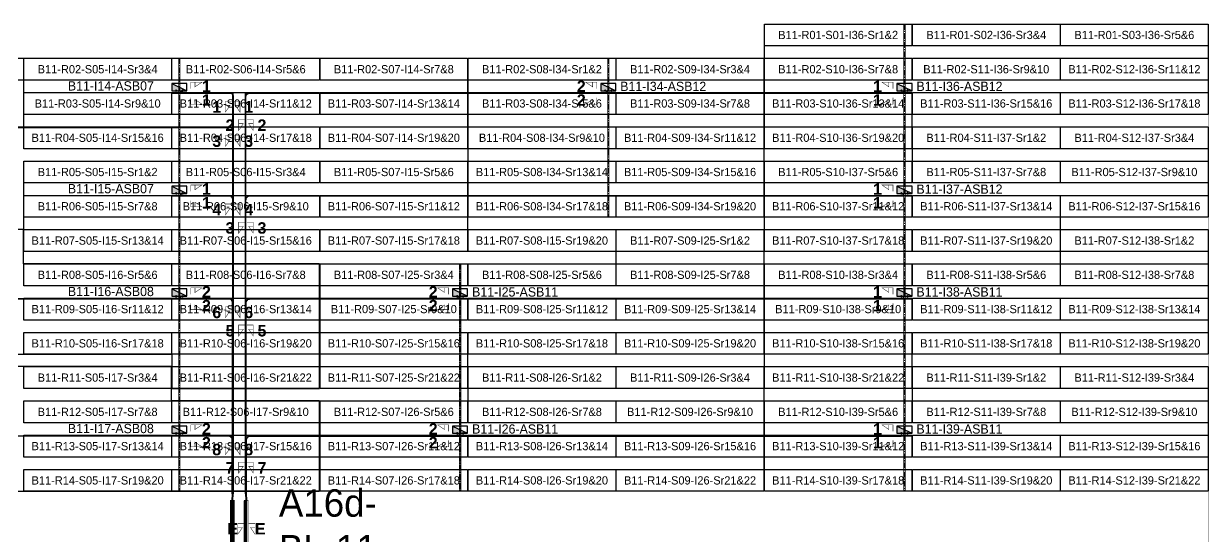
# Model space of a CAD drawing. Header units: metres. Extents: x 529352 to 529741, y 2674804 to 2675132.
# Drawn here: x 529481.8 to 529740.9, y 2675019.4 to 2675131.7 of the extents above; entities that cross this region are included whole.
import ezdxf
from ezdxf.enums import TextEntityAlignment as Align

# ---------------------------------------------------------------- set-up
doc = ezdxf.new("R2010")
doc.units = ezdxf.units.M
doc.linetypes.add('CENTER', pattern=[2, 1.25, -0.25, 0.25, -0.25])
for name, color, linetype in [('300mm Hume Pipe', 74, 'Continuous'), ('DC Trench BL-11', 40, 'Continuous'), ('E-Inverter Grouping', 2, 'Continuous'), ('Excavation', 7, 'Continuous'), ('Inverter Block-11', 7, 'Continuous'), ('LT Cable(AG) INV to LT Panel BL-11', 2, 'Continuous'), ('Messenger Wire Block-11 (Master Path)', 30, 'Continuous'), ('Messenger Wire Block-11 (MW Path)', 191, 'Continuous'), ('Messenger Wire Exc Link', 7, 'Continuous'), ('MMS Block Numbering', 7, 'Continuous'), ('MMS Table Block-11', 8, 'Continuous'), ('Plan Line - DC BL-11', 40, 'Continuous'), ('Section Marking BL-11', 2, 'Continuous'), ('Trench (AC)-BL08', 14, 'Continuous')]:
    doc.layers.add(name, color=color, linetype=linetype)
doc.layers.add('Boundary-12.5 MW Block', color=6, linetype='Continuous', lineweight=9)
doc.layers.add('PILE', color=1, linetype='Continuous', lineweight=15)
doc.styles.add('Adani Regular', font='Adani Regular.ttf')
doc.styles.add('BoldTextStyle', font='arialbd.ttf')
doc.styles.get("Standard").update_dxf_attribs({"font": 'Adani Regular.ttf'})

# ---------------------------------------------------------------- blocks, each defined once
blk = doc.blocks.new('MMS Table (32.292 x 4.788)')
at = {"color": 0}
blk.add_lwpolyline([(0, -0.002), (0, 4.786), (32.292, 4.786), (32.292, -0.002)], close=True, dxfattribs=at)
at = {"color": 7}
blk.add_attdef('ID1', text='', height=1.8, dxfattribs=at).set_placement((16.146, 2.392), align=Align.MIDDLE_CENTER)
blk = doc.blocks.new('Inverter Block')
h = blk.add_hatch(color=0)
h.dxf.hatch_style = 1
h.paths.add_polyline_path([(-1.46, 2.27), (-1.46, 0.85), (1.46, 0.85)])
at = {"color": 0}
blk.add_lwpolyline([(1.46, 2.27), (-1.46, 2.27), (-1.46, 0.85), (1.46, 0.85)], close=True, dxfattribs=at)
blk.add_lwpolyline([(-1.46, 2.27), (1.46, 0.85)], dxfattribs=at)
at = {"layer": 'PILE'}
for centre in [(-0.61, 0.85), (0.61, 0.85)]:
    blk.add_circle(centre, 0.156, dxfattribs=at)
at = {"color": 7}
blk.add_attdef('ID', (-1.46, 3.01), '', height=1.8, dxfattribs=at)

msp = doc.modelspace()

# ---------------------------------------------------------------- hatches: boundary and pattern name
at = {"layer": '300mm Hume Pipe'}
h = msp.add_hatch(dxfattribs=at)
h.set_pattern_fill('ANSI37', color=74, scale=0.1)
h.set_pattern_definition([(45, (-657.64056, 0), (-0.224506403027, 0.224506403027), []), (135, (-657.64056, 0), (-0.224506403027, -0.224506403027), [])])
edge = h.paths.add_edge_path()
edge.add_line((529527.14, 2675027.24), (529527.14, 2675005.03))
edge.add_arc((529528.04, 2675005.03), 0.9, 180, 270)
edge.add_line((529528.04, 2675004.13), (529534.3, 2675004.13))
edge.add_line((529534.3, 2675004.13), (529534.3, 2675004.43))
edge.add_line((529534.3, 2675004.43), (529528.34, 2675004.43))
edge.add_arc((529528.34, 2675005.33), 0.9, 180, 270, ccw=False)
edge.add_line((529527.44, 2675005.33), (529527.44, 2675027.24))
edge.add_line((529527.44, 2675027.24), (529527.14, 2675027.24))
h = msp.add_hatch(dxfattribs=at)
h.set_pattern_fill('ANSI37', color=74, scale=0.1)
h.set_pattern_definition([(45, (-657.25125, 0), (-0.224506403027, 0.224506403027), []), (135, (-657.25125, 0), (-0.224506403027, -0.224506403027), [])])
edge = h.paths.add_edge_path()
edge.add_line((529527.53, 2675027.24), (529527.53, 2675005.41))
edge.add_arc((529528.43, 2675005.41), 0.9, 180, 270)
edge.add_line((529528.43, 2675004.51), (529534.3, 2675004.51))
edge.add_line((529534.3, 2675004.51), (529534.3, 2675004.81))
edge.add_line((529534.3, 2675004.81), (529528.73, 2675004.81))
edge.add_arc((529528.73, 2675005.71), 0.9, 180, 270, ccw=False)
edge.add_line((529527.83, 2675005.71), (529527.83, 2675027.24))
edge.add_line((529527.83, 2675027.24), (529527.53, 2675027.24))
h = msp.add_hatch(dxfattribs=at)
h.set_pattern_fill('ANSI37', color=74, scale=0.1)
h.set_pattern_definition([(45, (0, 0), (-0.224506403027, 0.224506403027), []), (135, (0, 0), (-0.224506403027, -0.224506403027), [])])
edge = h.paths.add_edge_path()
edge.add_line((529530.44, 2675027.17), (529530.44, 2675015.04))
edge.add_arc((529531.34, 2675015.04), 0.9, 180, 228.3287)
edge.add_line((529530.75, 2675014.37), (529537.46, 2675008.39))
edge.add_arc((529536.86, 2675007.72), 0.9, 0, 48.3287, ccw=False)
edge.add_line((529537.76, 2675007.72), (529537.76, 2675005.7))
edge.add_line((529537.76, 2675005.7), (529537.46, 2675005.7))
edge.add_line((529537.46, 2675005.7), (529537.46, 2675007.61))
edge.add_arc((529536.56, 2675007.61), 0.9, 0, 48.3361)
edge.add_line((529537.16, 2675008.28), (529530.45, 2675014.26))
edge.add_arc((529531.04, 2675014.93), 0.9, 180, 228.3361, ccw=False)
edge.add_line((529530.14, 2675014.93), (529530.14, 2675027.22))
edge.add_line((529530.14, 2675027.22), (529530.44, 2675027.22))
edge.add_line((529530.44, 2675027.22), (529530.44, 2675027.17))

# ---------------------------------------------------------------- linework, layer by layer
at = {"layer": '300mm Hume Pipe', "color": 74}
for points in [[(529527.14, 2675027.24), (529527.14, 2675005.03, 0.414214), (529528.04, 2675004.13), (529534.3, 2675004.13), (529534.3, 2675004.43), (529528.34, 2675004.43, -0.414214), (529527.44, 2675005.33), (529527.44, 2675027.24)], [(529527.53, 2675027.24), (529527.53, 2675005.41, 0.414214), (529528.43, 2675004.51), (529534.3, 2675004.51), (529534.3, 2675004.81), (529528.73, 2675004.81, -0.414214), (529527.83, 2675005.71), (529527.83, 2675027.24)], [(529530.44, 2675027.17), (529530.44, 2675015.04, 0.214056), (529530.75, 2675014.37), (529537.46, 2675008.39, -0.214056), (529537.76, 2675007.72), (529537.76, 2675005.7), (529537.46, 2675005.7), (529537.46, 2675007.61, 0.21409), (529537.16, 2675008.28), (529530.45, 2675014.26, -0.21409), (529530.14, 2675014.93), (529530.14, 2675027.22), (529530.44, 2675027.22), (529530.44, 2675027.17)]]:
    msp.add_lwpolyline(points, format="xyb", close=True, dxfattribs=at)
at = {"layer": 'Boundary-12.5 MW Block', "const_width": 0.05}
msp.add_lwpolyline([(529352.29, 2675124.08), (529643.82, 2675124.08), (529643.82, 2675131.58), (529740.89, 2675131.58), (529740.89, 2674804.29), (529417.07, 2674804.29), (529417.07, 2674819.29), (529352.29, 2674819.29)], close=True, dxfattribs=at)
at = {"layer": 'DC Trench BL-11', "color": 40, "const_width": 0.15}
for points in [[(529674.62, 2675131.58), (529674.32, 2675131.58), (529674.32, 2675029.29), (529674.62, 2675029.29)], [(529516.04, 2675124.08), (529515.73, 2675124.08), (529515.73, 2675029.29), (529516.04, 2675029.29)], [(529609.83, 2675124.08), (529609.53, 2675124.08), (529609.53, 2675089.29), (529609.83, 2675089.29)], [(529577.44, 2675079.08), (529577.14, 2675079.08), (529577.14, 2675029.29), (529577.44, 2675029.29)]]:
    msp.add_lwpolyline(points, close=True, dxfattribs=at)
at = {"layer": 'E-Inverter Grouping', "color": 3}
for points in [[(529740.89, 2675131.58), (529740.89, 2675111.79), (529676.11, 2675111.79), (529676.11, 2675104.29), (529643.82, 2675104.29), (529643.82, 2675131.58)], [(529578.93, 2675104.29), (529481.86, 2675104.29), (529481.86, 2675119.29), (529449.46, 2675119.29), (529449.46, 2675124.08), (529578.93, 2675124.08)], [(529643.72, 2675089.29), (529579.03, 2675089.29), (529579.03, 2675124.08), (529643.72, 2675124.08)], [(529740.89, 2675109.08), (529740.89, 2675089.29), (529708.5, 2675089.29), (529708.5, 2675081.79), (529643.82, 2675081.79), (529643.82, 2675101.58), (529676.21, 2675101.58), (529676.21, 2675109.08)], [(529578.93, 2675086.58), (529611.32, 2675086.58), (529611.32, 2675081.79), (529481.86, 2675081.79), (529481.86, 2675101.58), (529578.93, 2675101.58)]]:
    msp.add_lwpolyline(points, close=True, dxfattribs=at)
at = {"layer": 'E-Inverter Grouping'}
for points in [[(529481.76, 2675079.08), (529481.76, 2675086.58), (529449.46, 2675086.58), (529449.46, 2675059.29), (529514.25, 2675059.29), (529514.25, 2675051.79), (529546.54, 2675051.79), (529546.54, 2675079.08)], [(529611.42, 2675079.08), (529611.42, 2675086.58), (529643.72, 2675086.58), (529643.72, 2675059.29), (529578.93, 2675059.29), (529578.93, 2675051.79), (529546.64, 2675051.79), (529546.64, 2675079.08)], [(529708.6, 2675079.08), (529708.6, 2675086.58), (529740.89, 2675086.58), (529740.89, 2675059.29), (529676.11, 2675059.29), (529676.11, 2675051.79), (529643.82, 2675051.79), (529643.82, 2675079.08)], [(529449.46, 2675029.29), (529546.54, 2675029.29), (529546.54, 2675049.08), (529514.15, 2675049.08), (529514.15, 2675056.58), (529449.46, 2675056.58)], [(529643.72, 2675029.29), (529546.64, 2675029.29), (529546.64, 2675049.08), (529579.03, 2675049.08), (529579.03, 2675056.58), (529643.72, 2675056.58)], [(529740.89, 2675029.29), (529643.82, 2675029.29), (529643.82, 2675049.08), (529676.21, 2675049.08), (529676.21, 2675056.58), (529740.89, 2675056.58)]]:
    msp.add_lwpolyline(points, close=True, dxfattribs=at)
at = {"layer": 'Excavation', "color": 3, "const_width": 0.1}
msp.add_lwpolyline([(529536.02, 2675004.52), (529527.49, 2675004.52), (529527.49, 2675027.32)], dxfattribs=at)
at = {"layer": 'Excavation', "color": 2, "const_width": 0.1}
msp.add_lwpolyline([(529537.82, 2675004.45), (529537.82, 2675008.09), (529530.55, 2675014.73), (529530.55, 2675027.45)], dxfattribs=at)
at = {"layer": 'LT Cable(AG) INV to LT Panel BL-11'}
for points in [[(529541.44, 2675003.28), (529537.38, 2675003.28, -0.251412), (529536.63, 2675003.68), (529536.27, 2675004.21, 0.251412), (529535.52, 2675004.62), (529528.49, 2675004.62, -0.414214), (529527.59, 2675005.52), (529527.59, 2675027.3, -0.01075), (529527.59, 2675027.34), (529527.65, 2675028.7, 0.01075), (529527.65, 2675028.73), (529527.65, 2675115.64, 0.414214), (529526.75, 2675116.54), (529516.79, 2675116.54, -0.414214), (529515.89, 2675117.44), (529515.89, 2675117.69)], [(529541.44, 2675003.23), (529537.38, 2675003.23, -0.251412), (529536.63, 2675003.63), (529536.27, 2675004.16, 0.251412), (529535.52, 2675004.57), (529528.44, 2675004.57, -0.414214), (529527.54, 2675005.47), (529527.54, 2675027.3, -0.01075), (529527.54, 2675027.34), (529527.6, 2675028.7, 0.01075), (529527.6, 2675028.73), (529527.6, 2675108.09, 0.414214), (529526.7, 2675108.99), (529387.22, 2675108.99, -0.414214), (529386.32, 2675109.89), (529386.32, 2675110.19)], [(529541.44, 2675003.25), (529537.38, 2675003.25, -0.251412), (529536.63, 2675003.65), (529536.27, 2675004.19, 0.251412), (529535.52, 2675004.59), (529528.47, 2675004.59, -0.414214), (529527.57, 2675005.49), (529527.57, 2675027.3, -0.01075), (529527.57, 2675027.34), (529527.63, 2675028.7, 0.01075), (529527.63, 2675028.73), (529527.63, 2675108.11, 0.414214), (529526.73, 2675109.01), (529452, 2675109.01, -0.414214), (529451.1, 2675109.91), (529451.1, 2675110.19)], [(529541.44, 2675003.2), (529537.38, 2675003.2, -0.251412), (529536.63, 2675003.6), (529536.27, 2675004.14, 0.251412), (529535.52, 2675004.54), (529528.42, 2675004.54, -0.414214), (529527.52, 2675005.44), (529527.52, 2675027.3, -0.01075), (529527.52, 2675027.34), (529527.58, 2675028.7, 0.01075), (529527.58, 2675028.74), (529527.58, 2675093.06, 0.414214), (529526.68, 2675093.96), (529516.79, 2675093.96, -0.414214), (529515.89, 2675094.86), (529515.89, 2675095.19)], [(529539.29, 2675003.15), (529537.38, 2675003.15, -0.251412), (529536.63, 2675003.55), (529536.27, 2675004.09, 0.251412), (529535.52, 2675004.49), (529528.37, 2675004.49, -0.414214), (529527.47, 2675005.39), (529527.47, 2675027.3, -0.01075), (529527.47, 2675027.34), (529527.53, 2675028.7, 0.01075), (529527.53, 2675028.74), (529527.53, 2675070.51, 0.414214), (529526.63, 2675071.41), (529419.61, 2675071.41, -0.414214), (529418.71, 2675072.31), (529418.71, 2675072.69)], [(529539.29, 2675003.17), (529537.38, 2675003.18, -0.251412), (529536.63, 2675003.58), (529536.27, 2675004.11, 0.251412), (529535.52, 2675004.52), (529528.39, 2675004.52, -0.414214), (529527.49, 2675005.42), (529527.49, 2675027.3, -0.01075), (529527.49, 2675027.34), (529527.55, 2675028.7, 0.01075), (529527.55, 2675028.74), (529527.55, 2675070.54, 0.414214), (529526.65, 2675071.44), (529516.79, 2675071.44, -0.414214), (529515.89, 2675072.34), (529515.89, 2675072.69)], [(529539.29, 2675003.1), (529537.38, 2675003.1, -0.251412), (529536.63, 2675003.5), (529536.27, 2675004.04, 0.251412), (529535.52, 2675004.44), (529528.32, 2675004.44, -0.414214), (529527.42, 2675005.34), (529527.42, 2675027.3, -0.01075), (529527.42, 2675027.34), (529527.48, 2675028.7, 0.01075), (529527.48, 2675028.74), (529527.48, 2675040.46, 0.414214), (529526.58, 2675041.36), (529419.61, 2675041.36, -0.414214), (529418.71, 2675042.26), (529418.71, 2675042.69)], [(529539.29, 2675003.12), (529537.38, 2675003.13, -0.251412), (529536.63, 2675003.53), (529536.27, 2675004.06, 0.251412), (529535.52, 2675004.47), (529528.34, 2675004.47, -0.414214), (529527.44, 2675005.37), (529527.44, 2675027.3, -0.01075), (529527.44, 2675027.34), (529527.5, 2675028.7, 0.01075), (529527.5, 2675028.74), (529527.5, 2675040.49, 0.414214), (529526.6, 2675041.39), (529516.79, 2675041.39, -0.414214), (529515.89, 2675042.29), (529515.89, 2675042.69)]]:
    msp.add_lwpolyline(points, format="xyb", dxfattribs=at)
at = {"layer": 'LT Cable(AG) INV to LT Panel BL-11', "color": 5}
for points in [[(529538.32, 2675003.65, -0.304603), (529537.76, 2675004.49), (529537.76, 2675007.67, 0.210754), (529537.47, 2675008.33), (529530.78, 2675014.43, -0.210754), (529530.49, 2675015.1), (529530.49, 2675027.41, 0.019811), (529530.49, 2675027.48), (529530.39, 2675028.68, -0.019811), (529530.39, 2675028.75), (529530.39, 2675115.6, -0.414214), (529531.29, 2675116.5), (529608.78, 2675116.5, 0.414214), (529609.68, 2675117.4), (529609.68, 2675117.69)], [(529538.32, 2675003.69, -0.296371), (529537.78, 2675004.51), (529537.78, 2675007.68, 0.210754), (529537.49, 2675008.34), (529530.81, 2675014.44, -0.210754), (529530.52, 2675015.11), (529530.52, 2675027.41, 0.019811), (529530.51, 2675027.48), (529530.42, 2675028.68, -0.019811), (529530.42, 2675028.75), (529530.42, 2675115.57, -0.414214), (529531.32, 2675116.47), (529673.57, 2675116.47, 0.414214), (529674.47, 2675117.37), (529674.47, 2675117.69)], [(529538.32, 2675003.72, -0.288065), (529537.81, 2675004.54), (529537.81, 2675007.69, 0.210754), (529537.52, 2675008.35), (529530.83, 2675014.45, -0.210754), (529530.54, 2675015.12), (529530.54, 2675027.41, 0.019811), (529530.54, 2675027.48), (529530.44, 2675028.68, -0.019811), (529530.44, 2675028.75), (529530.44, 2675093.05, -0.414214), (529531.34, 2675093.95), (529673.57, 2675093.95, 0.414214), (529674.47, 2675094.85), (529674.47, 2675095.19)], [(529540.39, 2675003.66), (529538.73, 2675003.66, -0.414214), (529537.83, 2675004.56), (529537.83, 2675007.7, 0.210754), (529537.54, 2675008.36), (529530.86, 2675014.46, -0.210754), (529530.57, 2675015.13), (529530.57, 2675027.41, 0.019811), (529530.56, 2675027.48), (529530.47, 2675028.68, -0.019811), (529530.47, 2675028.75), (529530.47, 2675070.52, -0.414214), (529531.37, 2675071.42), (529576.39, 2675071.42, 0.414214), (529577.29, 2675072.32), (529577.29, 2675072.69)], [(529540.39, 2675003.69), (529538.76, 2675003.69, -0.414214), (529537.86, 2675004.59), (529537.86, 2675007.71, 0.210754), (529537.57, 2675008.38), (529530.88, 2675014.47, -0.210754), (529530.59, 2675015.14), (529530.59, 2675027.41, 0.019811), (529530.59, 2675027.48), (529530.49, 2675028.68, -0.019811), (529530.49, 2675028.75), (529530.49, 2675070.5, -0.414214), (529531.39, 2675071.4), (529673.57, 2675071.4, 0.414214), (529674.47, 2675072.3), (529674.47, 2675072.69)], [(529540.39, 2675003.71), (529538.78, 2675003.71, -0.414214), (529537.88, 2675004.61), (529537.88, 2675007.72, 0.210754), (529537.59, 2675008.39), (529530.91, 2675014.49, -0.210754), (529530.62, 2675015.15), (529530.62, 2675027.41, 0.019811), (529530.61, 2675027.48), (529530.52, 2675028.68, -0.019811), (529530.52, 2675028.75), (529530.52, 2675040.47, -0.414214), (529531.42, 2675041.37), (529576.39, 2675041.37, 0.414214), (529577.29, 2675042.27), (529577.29, 2675042.69)], [(529540.39, 2675003.74), (529538.81, 2675003.74, -0.414214), (529537.91, 2675004.64), (529537.91, 2675007.73, 0.210754), (529537.62, 2675008.4), (529530.93, 2675014.5, -0.210754), (529530.64, 2675015.16), (529530.64, 2675027.41, 0.019811), (529530.64, 2675027.48), (529530.54, 2675028.68, -0.019811), (529530.54, 2675028.76), (529530.54, 2675040.45, -0.414214), (529531.44, 2675041.35), (529673.57, 2675041.35, 0.414214), (529674.47, 2675042.25), (529674.47, 2675042.69)]]:
    msp.add_lwpolyline(points, format="xyb", dxfattribs=at)
at = {"layer": 'Messenger Wire Block-11 (Master Path)'}
for points in [[(529514.25, 2675116.44), (529527.55, 2675116.44)], [(529527.55, 2675028.72), (529527.55, 2675116.44)], [(529530.45, 2675028.72), (529530.45, 2675116.44)], [(529530.45, 2675116.44), (529676.11, 2675116.44)], [(529384.68, 2675108.94), (529527.55, 2675108.94)], [(529514.25, 2675093.94), (529527.55, 2675093.94)], [(529530.45, 2675093.94), (529676.11, 2675093.94)], [(529417.07, 2675071.44), (529527.55, 2675071.44)], [(529530.45, 2675071.44), (529676.11, 2675071.44)], [(529417.07, 2675041.44), (529527.55, 2675041.44)], [(529530.45, 2675041.44), (529676.11, 2675041.44)]]:
    msp.add_lwpolyline(points, dxfattribs=at)
at = {"layer": 'Messenger Wire Block-11 (MW Path)', "const_width": 0.1}
for points in [[(529514.25, 2675116.44), (529527.55, 2675116.44)], [(529527.8, 2675028.72), (529527.8, 2675116.44)], [(529530.2, 2675028.72), (529530.2, 2675116.44)], [(529530.45, 2675116.44), (529676.11, 2675116.44)], [(529384.68, 2675108.94), (529527.55, 2675108.94)], [(529514.25, 2675093.94), (529527.55, 2675093.94)], [(529530.45, 2675093.94), (529676.11, 2675093.94)], [(529417.07, 2675071.44), (529527.55, 2675071.44)], [(529530.45, 2675071.44), (529676.11, 2675071.44)], [(529417.07, 2675041.44), (529527.55, 2675041.44)], [(529527.3, 2675028.72), (529527.3, 2675041.44)], [(529530.45, 2675041.44), (529676.11, 2675041.44)]]:
    msp.add_lwpolyline(points, dxfattribs=at)
at = {"layer": 'Messenger Wire Exc Link'}
for points in [[(529527.49, 2675027.32), (529527.55, 2675028.72)], [(529530.55, 2675027.45), (529530.45, 2675028.72)]]:
    msp.add_lwpolyline(points, dxfattribs=at)
at = {"layer": 'Plan Line - DC BL-11', "color": 6, "linetype": 'CENTER'}
for points in [[(529674.47, 2675131.58), (529674.47, 2675029.29)], [(529515.89, 2675124.08), (529515.89, 2675029.29)], [(529609.68, 2675124.08), (529609.68, 2675089.29)], [(529577.29, 2675079.08), (529577.29, 2675029.29)]]:
    msp.add_lwpolyline(points, dxfattribs=at)
at = {"layer": 'Section Marking BL-11', "color": 94, "lineweight": 35, "true_color": 0x00a500, "const_width": 0.1}
for points in [[(529518.39, 2675117.44), (529518.39, 2675118.83), (529520.79, 2675118.83), (529519.31, 2675117.82), (529519.31, 2675118.83)], [(529607.18, 2675117.44), (529607.18, 2675118.83), (529604.78, 2675118.83), (529606.26, 2675117.82), (529606.26, 2675118.83)], [(529671.97, 2675117.44), (529671.97, 2675118.83), (529669.57, 2675118.83), (529671.05, 2675117.82), (529671.05, 2675118.83)], [(529518.39, 2675115.44), (529518.39, 2675114.05), (529520.79, 2675114.05), (529519.31, 2675115.06), (529519.31, 2675114.05)], [(529527.35, 2675114.69), (529525.96, 2675114.69), (529525.96, 2675112.29), (529526.97, 2675113.77), (529525.96, 2675113.77)], [(529527.75, 2675114.69), (529529.14, 2675114.69), (529529.14, 2675112.29), (529528.13, 2675113.77), (529529.14, 2675113.77)], [(529607.18, 2675115.44), (529607.18, 2675114.05), (529604.78, 2675114.05), (529606.26, 2675115.06), (529606.26, 2675114.05)], [(529671.97, 2675115.44), (529671.97, 2675114.05), (529669.57, 2675114.05), (529671.05, 2675115.06), (529671.05, 2675114.05)], [(529530.25, 2675110.69), (529528.86, 2675110.69), (529528.86, 2675108.29), (529529.87, 2675109.77), (529528.86, 2675109.77)], [(529530.65, 2675110.69), (529532.04, 2675110.69), (529532.04, 2675108.29), (529531.03, 2675109.77), (529532.04, 2675109.77)], [(529527.35, 2675107.19), (529525.96, 2675107.19), (529525.96, 2675104.79), (529526.97, 2675106.27), (529525.96, 2675106.27)], [(529527.75, 2675107.19), (529529.14, 2675107.19), (529529.14, 2675104.79), (529528.13, 2675106.27), (529529.14, 2675106.27)], [(529518.39, 2675094.94), (529518.39, 2675096.33), (529520.79, 2675096.33), (529519.31, 2675095.32), (529519.31, 2675096.33)], [(529671.97, 2675094.94), (529671.97, 2675096.33), (529669.57, 2675096.33), (529671.05, 2675095.32), (529671.05, 2675096.33)], [(529518.39, 2675092.94), (529518.39, 2675091.55), (529520.79, 2675091.55), (529519.31, 2675092.56), (529519.31, 2675091.55)], [(529671.97, 2675092.94), (529671.97, 2675091.55), (529669.57, 2675091.55), (529671.05, 2675092.56), (529671.05, 2675091.55)], [(529527.35, 2675092.19), (529525.96, 2675092.19), (529525.96, 2675089.79), (529526.97, 2675091.27), (529525.96, 2675091.27)], [(529527.75, 2675092.19), (529529.14, 2675092.19), (529529.14, 2675089.79), (529528.13, 2675091.27), (529529.14, 2675091.27)], [(529530.25, 2675088.19), (529528.86, 2675088.19), (529528.86, 2675085.79), (529529.87, 2675087.27), (529528.86, 2675087.27)], [(529530.65, 2675088.19), (529532.04, 2675088.19), (529532.04, 2675085.79), (529531.03, 2675087.27), (529532.04, 2675087.27)], [(529518.39, 2675072.44), (529518.39, 2675073.83), (529520.79, 2675073.83), (529519.31, 2675072.82), (529519.31, 2675073.83)], [(529574.79, 2675072.44), (529574.79, 2675073.83), (529572.39, 2675073.83), (529573.87, 2675072.82), (529573.87, 2675073.83)], [(529671.97, 2675072.44), (529671.97, 2675073.83), (529669.57, 2675073.83), (529671.05, 2675072.82), (529671.05, 2675073.83)], [(529518.39, 2675070.44), (529518.39, 2675069.05), (529520.79, 2675069.05), (529519.31, 2675070.06), (529519.31, 2675069.05)], [(529527.35, 2675069.69), (529525.96, 2675069.69), (529525.96, 2675067.29), (529526.97, 2675068.77), (529525.96, 2675068.77)], [(529527.75, 2675069.69), (529529.14, 2675069.69), (529529.14, 2675067.29), (529528.13, 2675068.77), (529529.14, 2675068.77)], [(529574.79, 2675070.44), (529574.79, 2675069.05), (529572.39, 2675069.05), (529573.87, 2675070.06), (529573.87, 2675069.05)], [(529671.97, 2675070.44), (529671.97, 2675069.05), (529669.57, 2675069.05), (529671.05, 2675070.06), (529671.05, 2675069.05)], [(529530.25, 2675065.69), (529528.86, 2675065.69), (529528.86, 2675063.29), (529529.87, 2675064.77), (529528.86, 2675064.77)], [(529530.65, 2675065.69), (529532.04, 2675065.69), (529532.04, 2675063.29), (529531.03, 2675064.77), (529532.04, 2675064.77)], [(529518.39, 2675042.44), (529518.39, 2675043.83), (529520.79, 2675043.83), (529519.31, 2675042.82), (529519.31, 2675043.83)], [(529574.79, 2675042.44), (529574.79, 2675043.83), (529572.39, 2675043.83), (529573.87, 2675042.82), (529573.87, 2675043.83)], [(529671.97, 2675042.44), (529671.97, 2675043.83), (529669.57, 2675043.83), (529671.05, 2675042.82), (529671.05, 2675043.83)], [(529518.39, 2675040.44), (529518.39, 2675039.05), (529520.79, 2675039.05), (529519.31, 2675040.06), (529519.31, 2675039.05)], [(529527.35, 2675039.69), (529525.96, 2675039.69), (529525.96, 2675037.29), (529526.97, 2675038.77), (529525.96, 2675038.77)], [(529527.75, 2675039.69), (529529.14, 2675039.69), (529529.14, 2675037.29), (529528.13, 2675038.77), (529529.14, 2675038.77)], [(529574.79, 2675040.44), (529574.79, 2675039.05), (529572.39, 2675039.05), (529573.87, 2675040.06), (529573.87, 2675039.05)], [(529671.97, 2675040.44), (529671.97, 2675039.05), (529669.57, 2675039.05), (529671.05, 2675040.06), (529671.05, 2675039.05)], [(529530.25, 2675035.69), (529528.86, 2675035.69), (529528.86, 2675033.29), (529529.87, 2675034.77), (529528.86, 2675034.77)], [(529530.65, 2675035.69), (529532.04, 2675035.69), (529532.04, 2675033.29), (529531.03, 2675034.77), (529532.04, 2675034.77)], [(529530.05, 2675022.29), (529528.66, 2675022.29), (529528.66, 2675019.89), (529529.67, 2675021.37), (529528.66, 2675021.37)], [(529531.05, 2675022.29), (529532.44, 2675022.29), (529532.44, 2675019.89), (529531.43, 2675021.37), (529532.44, 2675021.37)]]:
    msp.add_lwpolyline(points, dxfattribs=at)
at = {"layer": 'Trench (AC)-BL08', "const_width": 0.1}
for points in [[(529527.04, 2675027.32), (529527.04, 2675004.93, 0.414214), (529527.94, 2675004.03), (529534.42, 2675004.03), (529534.42, 2675004.93), (529528.84, 2675004.93, -0.414214), (529527.94, 2675005.83), (529527.94, 2675027.32)], [(529537.22, 2675008.11), (529530.2, 2675014.36, -0.212473), (529530.05, 2675014.69), (529530.05, 2675027.32), (529530.95, 2675027.32), (529530.95, 2675015.03, 0.212473), (529531.1, 2675014.69), (529538.12, 2675008.44, -0.212473), (529538.27, 2675008.11), (529538.27, 2675005.6), (529537.37, 2675005.6), (529537.37, 2675007.78, 0.212473)]]:
    msp.add_lwpolyline(points, format="xyb", close=True, dxfattribs=at)

# ---------------------------------------------------------------- block references
at = {"layer": 'Inverter Block-11'}
ref = msp.add_blockref('Inverter Block', (529515.89, 2675116.03), dxfattribs=dict(at, xscale=1.124999999976148, yscale=1.124999999976148, zscale=1.124999999976148))
ref.add_attrib('ID', 'B11-I14-ASB07', (529491.49, 2675117.02), dxfattribs={"layer": '0', "color": 7, "height": 2.025})
ref = msp.add_blockref('Inverter Block', (529609.68, 2675116.03), dxfattribs=dict(at, xscale=1.124999999976148, yscale=1.124999999976148, zscale=1.124999999976148))
ref.add_attrib('ID', 'B11-I34-ASB12', (529612.29, 2675116.92), dxfattribs={"layer": '0', "color": 7, "height": 2.025})
ref = msp.add_blockref('Inverter Block', (529674.47, 2675116.03), dxfattribs=dict(at, xscale=1.124999999976148, yscale=1.124999999976148, zscale=1.124999999976148))
ref.add_attrib('ID', 'B11-I36-ASB12', (529677.08, 2675116.92), dxfattribs={"layer": '0', "color": 7, "height": 2.025})
ref = msp.add_blockref('Inverter Block', (529515.89, 2675093.53), dxfattribs=dict(at, xscale=1.124999999976148, yscale=1.124999999976148, zscale=1.124999999976148))
ref.add_attrib('ID', 'B11-I15-ASB07', (529491.49, 2675094.52), dxfattribs={"layer": '0', "color": 7, "height": 2.025})
ref = msp.add_blockref('Inverter Block', (529674.47, 2675093.53), dxfattribs=dict(at, xscale=1.124999999976148, yscale=1.124999999976148, zscale=1.124999999976148))
ref.add_attrib('ID', 'B11-I37-ASB12', (529677.08, 2675094.42), dxfattribs={"layer": '0', "color": 7, "height": 2.025})
ref = msp.add_blockref('Inverter Block', (529515.89, 2675071.03), dxfattribs=dict(at, xscale=1.124999999976148, yscale=1.124999999976148, zscale=1.124999999976148))
ref.add_attrib('ID', 'B11-I16-ASB08', (529491.49, 2675072.02), dxfattribs={"layer": '0', "color": 7, "height": 2.025})
ref = msp.add_blockref('Inverter Block', (529577.29, 2675071.03), dxfattribs=dict(at, xscale=1.124999999976148, yscale=1.124999999976148, zscale=1.124999999976148))
ref.add_attrib('ID', 'B11-I25-ASB11', (529579.9, 2675071.92), dxfattribs={"layer": '0', "color": 7, "height": 2.025})
ref = msp.add_blockref('Inverter Block', (529674.47, 2675071.03), dxfattribs=dict(at, xscale=1.124999999976148, yscale=1.124999999976148, zscale=1.124999999976148))
ref.add_attrib('ID', 'B11-I38-ASB11', (529677.08, 2675071.92), dxfattribs={"layer": '0', "color": 7, "height": 2.025})
ref = msp.add_blockref('Inverter Block', (529515.89, 2675041.03), dxfattribs=dict(at, xscale=1.124999999976148, yscale=1.124999999976148, zscale=1.124999999976148))
ref.add_attrib('ID', 'B11-I17-ASB08', (529491.49, 2675042.02), dxfattribs={"layer": '0', "color": 7, "height": 2.025})
ref = msp.add_blockref('Inverter Block', (529577.29, 2675041.03), dxfattribs=dict(at, xscale=1.124999999976148, yscale=1.124999999976148, zscale=1.124999999976148))
ref.add_attrib('ID', 'B11-I26-ASB11', (529579.9, 2675041.92), dxfattribs={"layer": '0', "color": 7, "height": 2.025})
ref = msp.add_blockref('Inverter Block', (529674.47, 2675041.03), dxfattribs=dict(at, xscale=1.124999999976148, yscale=1.124999999976148, zscale=1.124999999976148))
ref.add_attrib('ID', 'B11-I39-ASB11', (529677.08, 2675041.92), dxfattribs={"layer": '0', "color": 7, "height": 2.025})
at = {"layer": 'MMS Table Block-11'}
for p, values in [((529643.82, 2675126.79), {'ID1': 'B11-R01-S01-I36-Sr1&2'}), ((529676.21, 2675126.79), {'ID1': 'B11-R01-S02-I36-Sr3&4'}), ((529708.6, 2675126.79), {'ID1': 'B11-R01-S03-I36-Sr5&6'}), ((529481.86, 2675119.29), {'ID1': 'B11-R02-S05-I14-Sr3&4'}), ((529514.25, 2675119.29), {'ID1': 'B11-R02-S06-I14-Sr5&6'}), ((529546.64, 2675119.29), {'ID1': 'B11-R02-S07-I14-Sr7&8'}), ((529579.03, 2675119.29), {'ID1': 'B11-R02-S08-I34-Sr1&2'}), ((529611.42, 2675119.29), {'ID1': 'B11-R02-S09-I34-Sr3&4'}), ((529643.82, 2675119.29), {'ID1': 'B11-R02-S10-I36-Sr7&8'}), ((529676.21, 2675119.29), {'ID1': 'B11-R02-S11-I36-Sr9&10'}), ((529708.6, 2675119.29), {'ID1': 'B11-R02-S12-I36-Sr11&12'}), ((529481.86, 2675111.79), {'ID1': 'B11-R03-S05-I14-Sr9&10'}), ((529514.25, 2675111.79), {'ID1': 'B11-R03-S06-I14-Sr11&12'}), ((529546.64, 2675111.79), {'ID1': 'B11-R03-S07-I14-Sr13&14'}), ((529579.03, 2675111.79), {'ID1': 'B11-R03-S08-I34-Sr5&6'}), ((529611.42, 2675111.79), {'ID1': 'B11-R03-S09-I34-Sr7&8'}), ((529643.82, 2675111.79), {'ID1': 'B11-R03-S10-I36-Sr13&14'}), ((529676.21, 2675111.79), {'ID1': 'B11-R03-S11-I36-Sr15&16'}), ((529708.6, 2675111.79), {'ID1': 'B11-R03-S12-I36-Sr17&18'}), ((529481.86, 2675104.29), {'ID1': 'B11-R04-S05-I14-Sr15&16'}), ((529514.25, 2675104.29), {'ID1': 'B11-R04-S06-I14-Sr17&18'}), ((529546.64, 2675104.29), {'ID1': 'B11-R04-S07-I14-Sr19&20'}), ((529579.03, 2675104.29), {'ID1': 'B11-R04-S08-I34-Sr9&10'}), ((529611.42, 2675104.29), {'ID1': 'B11-R04-S09-I34-Sr11&12'}), ((529643.82, 2675104.29), {'ID1': 'B11-R04-S10-I36-Sr19&20'}), ((529676.21, 2675104.29), {'ID1': 'B11-R04-S11-I37-Sr1&2'}), ((529708.6, 2675104.29), {'ID1': 'B11-R04-S12-I37-Sr3&4'}), ((529481.86, 2675096.79), {'ID1': 'B11-R05-S05-I15-Sr1&2'}), ((529514.25, 2675096.79), {'ID1': 'B11-R05-S06-I15-Sr3&4'}), ((529546.64, 2675096.79), {'ID1': 'B11-R05-S07-I15-Sr5&6'}), ((529579.03, 2675096.79), {'ID1': 'B11-R05-S08-I34-Sr13&14'}), ((529611.42, 2675096.79), {'ID1': 'B11-R05-S09-I34-Sr15&16'}), ((529643.82, 2675096.79), {'ID1': 'B11-R05-S10-I37-Sr5&6'}), ((529676.21, 2675096.79), {'ID1': 'B11-R05-S11-I37-Sr7&8'}), ((529708.6, 2675096.79), {'ID1': 'B11-R05-S12-I37-Sr9&10'}), ((529481.86, 2675089.29), {'ID1': 'B11-R06-S05-I15-Sr7&8'}), ((529514.25, 2675089.29), {'ID1': 'B11-R06-S06-I15-Sr9&10'}), ((529546.64, 2675089.29), {'ID1': 'B11-R06-S07-I15-Sr11&12'}), ((529579.03, 2675089.29), {'ID1': 'B11-R06-S08-I34-Sr17&18'}), ((529611.42, 2675089.29), {'ID1': 'B11-R06-S09-I34-Sr19&20'}), ((529643.82, 2675089.29), {'ID1': 'B11-R06-S10-I37-Sr11&12'}), ((529676.21, 2675089.29), {'ID1': 'B11-R06-S11-I37-Sr13&14'}), ((529708.6, 2675089.29), {'ID1': 'B11-R06-S12-I37-Sr15&16'}), ((529481.86, 2675081.79), {'ID1': 'B11-R07-S05-I15-Sr13&14'}), ((529514.25, 2675081.79), {'ID1': 'B11-R07-S06-I15-Sr15&16'}), ((529546.64, 2675081.79), {'ID1': 'B11-R07-S07-I15-Sr17&18'}), ((529579.03, 2675081.79), {'ID1': 'B11-R07-S08-I15-Sr19&20'}), ((529611.42, 2675081.79), {'ID1': 'B11-R07-S09-I25-Sr1&2'}), ((529643.82, 2675081.79), {'ID1': 'B11-R07-S10-I37-Sr17&18'}), ((529676.21, 2675081.79), {'ID1': 'B11-R07-S11-I37-Sr19&20'}), ((529708.6, 2675081.79), {'ID1': 'B11-R07-S12-I38-Sr1&2'}), ((529481.86, 2675074.29), {'ID1': 'B11-R08-S05-I16-Sr5&6'}), ((529514.25, 2675074.29), {'ID1': 'B11-R08-S06-I16-Sr7&8'}), ((529546.64, 2675074.29), {'ID1': 'B11-R08-S07-I25-Sr3&4'}), ((529579.03, 2675074.29), {'ID1': 'B11-R08-S08-I25-Sr5&6'}), ((529611.42, 2675074.29), {'ID1': 'B11-R08-S09-I25-Sr7&8'}), ((529643.82, 2675074.29), {'ID1': 'B11-R08-S10-I38-Sr3&4'}), ((529676.21, 2675074.29), {'ID1': 'B11-R08-S11-I38-Sr5&6'}), ((529708.6, 2675074.29), {'ID1': 'B11-R08-S12-I38-Sr7&8'}), ((529481.86, 2675066.79), {'ID1': 'B11-R09-S05-I16-Sr11&12'}), ((529514.25, 2675066.79), {'ID1': 'B11-R09-S06-I16-Sr13&14'}), ((529546.64, 2675066.79), {'ID1': 'B11-R09-S07-I25-Sr9&10'}), ((529579.03, 2675066.79), {'ID1': 'B11-R09-S08-I25-Sr11&12'}), ((529611.42, 2675066.79), {'ID1': 'B11-R09-S09-I25-Sr13&14'}), ((529643.82, 2675066.79), {'ID1': 'B11-R09-S10-I38-Sr9&10'}), ((529676.21, 2675066.79), {'ID1': 'B11-R09-S11-I38-Sr11&12'}), ((529708.6, 2675066.79), {'ID1': 'B11-R09-S12-I38-Sr13&14'}), ((529481.86, 2675059.29), {'ID1': 'B11-R10-S05-I16-Sr17&18'}), ((529514.25, 2675059.29), {'ID1': 'B11-R10-S06-I16-Sr19&20'}), ((529546.64, 2675059.29), {'ID1': 'B11-R10-S07-I25-Sr15&16'}), ((529579.03, 2675059.29), {'ID1': 'B11-R10-S08-I25-Sr17&18'}), ((529611.42, 2675059.29), {'ID1': 'B11-R10-S09-I25-Sr19&20'}), ((529643.82, 2675059.29), {'ID1': 'B11-R10-S10-I38-Sr15&16'}), ((529676.21, 2675059.29), {'ID1': 'B11-R10-S11-I38-Sr17&18'}), ((529708.6, 2675059.29), {'ID1': 'B11-R10-S12-I38-Sr19&20'}), ((529481.86, 2675051.79), {'ID1': 'B11-R11-S05-I17-Sr3&4'}), ((529514.25, 2675051.79), {'ID1': 'B11-R11-S06-I16-Sr21&22'}), ((529546.64, 2675051.79), {'ID1': 'B11-R11-S07-I25-Sr21&22'}), ((529579.03, 2675051.79), {'ID1': 'B11-R11-S08-I26-Sr1&2'}), ((529611.42, 2675051.79), {'ID1': 'B11-R11-S09-I26-Sr3&4'}), ((529643.82, 2675051.79), {'ID1': 'B11-R11-S10-I38-Sr21&22'}), ((529676.21, 2675051.79), {'ID1': 'B11-R11-S11-I39-Sr1&2'}), ((529708.6, 2675051.79), {'ID1': 'B11-R11-S12-I39-Sr3&4'}), ((529481.86, 2675044.29), {'ID1': 'B11-R12-S05-I17-Sr7&8'}), ((529514.25, 2675044.29), {'ID1': 'B11-R12-S06-I17-Sr9&10'}), ((529546.64, 2675044.29), {'ID1': 'B11-R12-S07-I26-Sr5&6'}), ((529579.03, 2675044.29), {'ID1': 'B11-R12-S08-I26-Sr7&8'}), ((529611.42, 2675044.29), {'ID1': 'B11-R12-S09-I26-Sr9&10'}), ((529643.82, 2675044.29), {'ID1': 'B11-R12-S10-I39-Sr5&6'}), ((529676.21, 2675044.29), {'ID1': 'B11-R12-S11-I39-Sr7&8'}), ((529708.6, 2675044.29), {'ID1': 'B11-R12-S12-I39-Sr9&10'}), ((529481.86, 2675036.79), {'ID1': 'B11-R13-S05-I17-Sr13&14'}), ((529514.25, 2675036.79), {'ID1': 'B11-R13-S06-I17-Sr15&16'}), ((529546.64, 2675036.79), {'ID1': 'B11-R13-S07-I26-Sr11&12'}), ((529579.03, 2675036.79), {'ID1': 'B11-R13-S08-I26-Sr13&14'}), ((529611.42, 2675036.79), {'ID1': 'B11-R13-S09-I26-Sr15&16'}), ((529643.82, 2675036.79), {'ID1': 'B11-R13-S10-I39-Sr11&12'}), ((529676.21, 2675036.79), {'ID1': 'B11-R13-S11-I39-Sr13&14'}), ((529708.6, 2675036.79), {'ID1': 'B11-R13-S12-I39-Sr15&16'}), ((529481.86, 2675029.29), {'ID1': 'B11-R14-S05-I17-Sr19&20'}), ((529514.25, 2675029.29), {'ID1': 'B11-R14-S06-I17-Sr21&22'}), ((529546.64, 2675029.29), {'ID1': 'B11-R14-S07-I26-Sr17&18'}), ((529579.03, 2675029.29), {'ID1': 'B11-R14-S08-I26-Sr19&20'}), ((529611.42, 2675029.29), {'ID1': 'B11-R14-S09-I26-Sr21&22'}), ((529643.82, 2675029.29), {'ID1': 'B11-R14-S10-I39-Sr17&18'}), ((529676.21, 2675029.29), {'ID1': 'B11-R14-S11-I39-Sr19&20'}), ((529708.6, 2675029.29), {'ID1': 'B11-R14-S12-I39-Sr21&22'})]:
    msp.add_blockref('MMS Table (32.292 x 4.788)', p, dxfattribs=at).add_auto_attribs(values)

# ---------------------------------------------------------------- texts
at = {"layer": 'MMS Block Numbering', "insert": (529548.35, 2675021.74), "char_height": 6, "attachment_point": 5, "style": 'Adani Regular'}
msp.add_mtext_dynamic_manual_height_columns('A16d-\\PBL-11', width=41.5354, gutter_width=1, heights=[0], dxfattribs=at)
at = {"layer": 'Section Marking BL-11', "color": 94, "true_color": 0x00a500, "style": 'BoldTextStyle'}
for s, p in [('1', (529521.79, 2675117.94)), ('2', (529603.78, 2675117.94)), ('1', (529668.57, 2675117.94)), ('1', (529521.79, 2675114.94)), ('2', (529603.78, 2675114.94)), ('1', (529668.57, 2675114.94)), ('1', (529524.05, 2675113.44)), ('1', (529531.05, 2675113.44)), ('2', (529526.95, 2675109.44)), ('2', (529533.95, 2675109.44)), ('3', (529524.05, 2675105.94)), ('3', (529531.05, 2675105.94)), ('1', (529521.79, 2675095.44)), ('1', (529668.57, 2675095.44)), ('1', (529521.79, 2675092.44)), ('1', (529668.57, 2675092.44)), ('4', (529524.05, 2675090.94)), ('4', (529531.05, 2675090.94)), ('3', (529526.95, 2675086.94)), ('3', (529533.95, 2675086.94)), ('2', (529521.79, 2675072.94)), ('2', (529571.39, 2675072.94)), ('1', (529668.57, 2675072.94)), ('2', (529521.79, 2675069.94)), ('6', (529524.05, 2675068.44)), ('6', (529531.05, 2675068.44)), ('2', (529571.39, 2675069.94)), ('1', (529668.57, 2675069.94)), ('5', (529526.95, 2675064.44)), ('5', (529533.95, 2675064.44)), ('2', (529521.79, 2675042.94)), ('2', (529571.39, 2675042.94)), ('1', (529668.57, 2675042.94)), ('2', (529521.79, 2675039.94)), ('2', (529571.39, 2675039.94)), ('1', (529668.57, 2675039.94)), ('8', (529524.05, 2675038.44)), ('8', (529531.05, 2675038.44)), ('7', (529526.95, 2675034.44)), ('7', (529533.95, 2675034.44)), ('E', (529527.55, 2675021.09)), ('E', (529533.55, 2675021.09))]:
    msp.add_text(s, height=2.5, dxfattribs=at).set_placement(p, align=Align.MIDDLE_CENTER)

doc.saveas('drawing.dxf')
